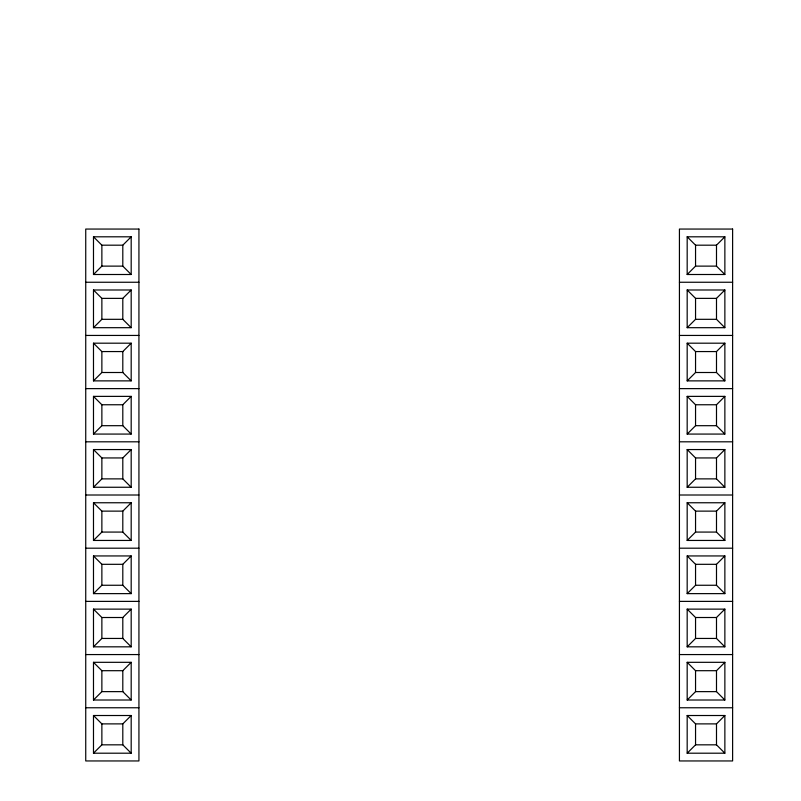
<?xml version="1.0" encoding="UTF-8"?>
<svg xmlns="http://www.w3.org/2000/svg" width="801" height="801" viewBox="0 0 801 801"><rect width="100%" height="100%" fill="white"/><g stroke="black" fill="none" stroke-linecap="round" stroke-linejoin="round"><path stroke-width="1.2" d="M93.487 274.503L101.867 266.122L122.803 266.122L131.184 274.503L131.184 236.806L93.487 236.806L93.487 274.503L131.184 274.503M93.487 236.806L101.867 245.186L122.803 245.186L131.184 236.806M93.487 327.689L101.867 319.319L122.803 319.319L131.184 327.689L131.184 289.992L93.487 289.992L93.487 327.689L131.184 327.689M93.487 289.992L101.867 298.373L122.803 298.373L131.184 289.992M93.487 380.875L101.867 372.505L122.803 372.505L131.184 380.875L131.184 343.188L93.487 343.188L93.487 380.875L131.184 380.875M93.487 343.188L101.867 351.559L122.803 351.559L131.184 343.188M93.487 434.072L101.867 425.691L122.803 425.691L131.184 434.072L131.184 396.375L93.487 396.375L93.487 434.072L131.184 434.072M122.803 425.691L122.803 404.755L131.184 396.375M93.487 487.258L101.867 478.878L122.803 478.878L131.184 487.258L131.184 449.561L93.487 449.561L93.487 487.258L131.184 487.258M93.487 449.561L101.867 457.942L122.803 457.942L131.184 449.561M93.487 540.445L101.867 532.074L122.803 532.074L131.184 540.445L131.184 502.758L93.487 502.758L93.487 540.445L131.184 540.445M93.487 502.758L101.867 511.128L122.803 511.128L131.184 502.758M93.487 593.631L101.867 585.261L101.867 564.315L93.487 555.944L93.487 593.631L131.184 593.631L131.184 555.944L93.487 555.944M131.184 593.631L122.803 585.261L122.803 564.315L131.184 555.944M93.487 646.828L101.867 638.447L122.803 638.447L131.184 646.828L131.184 609.13L93.487 609.13L93.487 646.828L131.184 646.828M93.487 609.13L101.867 617.511L122.803 617.511L131.184 609.13M93.487 700.014L101.867 691.633L122.803 691.633L131.184 700.014L131.184 662.317L93.487 662.317L93.487 700.014L131.184 700.014M93.487 662.317L101.867 670.697L122.803 670.697L131.184 662.317M93.487 753.2L101.867 744.83L122.803 744.83L131.184 753.2L131.184 715.513L93.487 715.513L93.487 753.2L131.184 753.2M93.487 715.513L101.867 723.884L122.803 723.884L131.184 715.513M687.178 274.503L695.548 266.122L716.495 266.122L724.865 274.503L724.865 236.806L687.178 236.806L687.178 274.503L724.865 274.503M716.495 266.122L716.495 245.186L724.865 236.806M687.178 327.689L695.548 319.319L716.495 319.319L724.865 327.689L724.865 289.992L687.178 289.992L687.178 327.689L724.865 327.689M687.178 289.992L695.548 298.373L716.495 298.373L724.865 289.992M687.178 380.875L695.548 372.505L716.495 372.505L724.865 380.875L724.865 343.188L687.178 343.188L687.178 380.875L724.865 380.875M687.178 343.188L695.548 351.559L716.495 351.559L724.865 343.188M687.178 434.072L695.548 425.691L716.495 425.691L724.865 434.072L724.865 396.375L687.178 396.375L687.178 434.072L724.865 434.072M687.178 396.375L695.548 404.755L716.495 404.755L724.865 396.375M687.178 487.258L695.548 478.878L716.495 478.878L724.865 487.258L724.865 449.561L687.178 449.561L687.178 487.258L724.865 487.258M687.178 449.561L695.548 457.942L716.495 457.942L724.865 449.561M687.178 540.445L695.548 532.074L716.495 532.074L724.865 540.445L724.865 502.758L687.178 502.758L687.178 540.445L724.865 540.445M687.178 502.758L695.548 511.128L716.495 511.128L724.865 502.758M687.178 593.631L695.548 585.261L695.548 564.315L687.178 555.944L687.178 593.631L724.865 593.631L724.865 555.944L687.178 555.944M695.548 564.315L716.495 564.315L724.865 555.944M687.178 646.828L695.548 638.447L716.495 638.447L724.865 646.828L724.865 609.13L687.178 609.13L687.178 646.828L724.865 646.828M687.178 609.13L695.548 617.511L716.495 617.511L724.865 609.13M687.178 700.014L695.548 691.633L716.495 691.633L724.865 700.014L724.865 662.317L687.178 662.317L687.178 700.014L724.865 700.014M687.178 662.317L695.548 670.697L716.495 670.697L724.865 662.317M687.178 753.2L695.548 744.83L716.495 744.83L724.865 753.2L724.865 715.513L687.178 715.513L687.178 753.2L724.865 753.2M687.178 715.513L695.548 723.884L716.495 723.884L724.865 715.513M687.178 236.806L695.548 245.186L716.495 245.186M85.737 282.252L138.933 282.252M679.428 282.252L732.615 282.252M85.737 335.439L138.933 335.439M679.428 335.439L732.615 335.439M85.737 388.625L138.933 388.625M679.428 388.625L732.615 388.625M93.487 396.375L101.867 404.755L122.803 404.755M85.737 441.812L138.933 441.812M679.428 441.812L732.615 441.812M85.737 495.008L138.933 495.008M679.428 495.008L732.615 495.008M85.737 548.194L138.933 548.194M679.428 548.194L732.615 548.194M101.867 564.315L122.803 564.315M101.867 585.261L122.803 585.261M695.548 585.261L716.495 585.261L724.865 593.631M85.737 601.381L138.933 601.381M679.428 601.381L732.615 601.381M85.737 654.567L138.933 654.567M679.428 654.567L732.615 654.567M85.737 707.764L138.933 707.764M679.428 707.764L732.615 707.764M716.495 298.373L716.495 319.319M716.495 351.559L716.495 372.505M716.495 404.755L716.495 425.691M716.495 457.942L716.495 478.878M716.495 511.128L716.495 532.074M716.495 564.315L716.495 585.261M716.495 617.511L716.495 638.447M716.495 670.697L716.495 691.633M716.495 723.884L716.495 744.83M695.548 245.186L695.548 266.122M695.548 298.373L695.548 319.319M695.548 351.559L695.548 372.505M695.548 404.755L695.548 425.691M695.548 457.942L695.548 478.878M695.548 511.128L695.548 532.074M695.548 617.511L695.548 638.447M695.548 670.697L695.548 691.633M695.548 723.884L695.548 744.83M122.803 245.186L122.803 266.122M122.803 298.373L122.803 319.319M122.803 351.559L122.803 372.505M122.803 457.942L122.803 478.878M122.803 511.128L122.803 532.074M122.803 617.511L122.803 638.447M122.803 670.697L122.803 691.633M122.803 723.884L122.803 744.83M101.867 245.186L101.867 266.122M101.867 298.373L101.867 319.319M101.867 351.559L101.867 372.505M101.867 404.755L101.867 425.691M101.867 457.942L101.867 478.878M101.867 511.128L101.867 532.074M101.867 617.511L101.867 638.447M101.867 670.697L101.867 691.633M101.867 723.884L101.867 744.83M138.933 229.056L85.737 229.056L85.737 760.95L138.933 760.95L138.933 229.056M732.615 229.056L679.428 229.056L679.428 760.95L732.615 760.95L732.615 229.056"/></g></svg>
